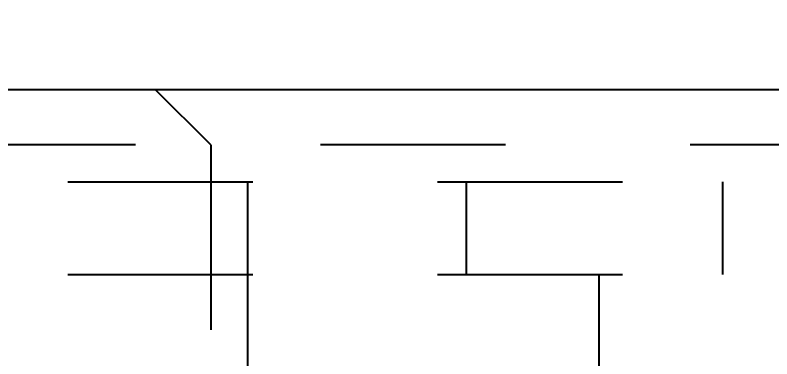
# Model space of a CAD drawing. Header units: inches. Extents: x 504 to 965, y -420 to -94.
# Drawn here: x 845.059 to 849.151, y -334.184 to -332.325 of the extents above; entities that cross this region are included whole.
import ezdxf

# ---------------------------------------------------------------- set-up
doc = ezdxf.new("R2010")
doc.units = ezdxf.units.IN
doc.header["$LTSCALE"] = 10
doc.header["$MEASUREMENT"] = 0
doc.header["$PDMODE"] = 3
doc.header["$PDSIZE"] = 0.3125
doc.linetypes.add('HIDDEN', pattern=[0.2, 0.1, -0.1])
doc.layers.get('0').update_dxf_attribs({"linetype": 'CONTINUOUS'})
doc.layers.get('Defpoints').update_dxf_attribs({"linetype": 'CONTINUOUS'})
doc.layers.add('02___PRT_ALL_AXES', color=7, linetype='CONTINUOUS')
doc.layers.add('DEFAULT_2', color=8, linetype='HIDDEN')
doc.styles.get("Standard").update_dxf_attribs({"font": 'txt', "width": 0.8})
doc.dimstyles.get("Standard").update_dxf_attribs({"dimtxt": 4, "dimasz": 3, "dimexe": 0.125, "dimexo": 0.0625, "dimgap": 0.09, "dimtad": 0, "dimzin": 4, "dimdsep": 46, "dimtxsty": 'Standard', "dimcen": 0.09, "dimclrd": 4, "dimclre": 4, "dimclrt": 1, "dimadec": 0, "dimazin": 0, "dimtp": 0.01, "dimtm": 0.01, "dimtfac": 1, "dimtofl": 0, "dimtmove": 0, "dimatfit": 3, "dimfxl": 1, "dimtolj": 1, "dimtzin": 4, "dimarcsym": 0})

# ---------------------------------------------------------------- blocks, each defined once
blk = doc.blocks.new('*D20')
at = {"color": 4, "lineweight": -2}
for p, q in [((858.4596, -331.2269), (858.4596, -328.2269)), ((848.8351, -334.2269), (858.5846, -334.2269)), ((847.972, -337.7269), (858.5846, -337.7269)), ((858.4596, -340.7269), (858.4596, -343.7269))]:
    blk.add_line(p, q, dxfattribs=at)
at = {"color": 4}
for points in [[(857.9596, -331.2269), (858.9596, -331.2269), (858.4596, -334.2269)], [(858.9596, -340.7269), (857.9596, -340.7269), (858.4596, -337.7269)]]:
    blk.add_solid(points, dxfattribs=at)
at = {"layer": 'Defpoints', "color": 0}
for p in [(848.7726, -334.2269), (858.4596, -334.2269), (847.9095, -337.7269)]:
    blk.add_point(p, dxfattribs=at)
at = {"color": 2, "insert": (858.4596, -323.6036), "char_height": 4, "attachment_point": 5, "rotation": 90}
blk.add_mtext('\\A1;3.50', dxfattribs=at)

msp = doc.modelspace()

# ---------------------------------------------------------------- linework, layer by layer
at = {"color": 7, "linetype": 'Continuous'}
msp.add_line((577.5555, -332.7269), (895.8513, -332.7269), dxfattribs=at)
at = {"layer": '02___PRT_ALL_AXES', "color": 8, "linetype": 'HIDDEN'}
msp.add_line((848.2147, -333.7269), (848.2147, -334.2269), dxfattribs=at)
at = {"layer": 'DEFAULT_2', "color": 8, "linetype": 'HIDDEN'}
for p, q in [((846.1163, -333.0269), (845.8163, -332.7269)), ((846.3163, -334.2269), (846.3163, -332.7269)), ((871.71, -333.0269), (584.8213, -333.0269)), ((846.1163, -333.0269), (846.1163, -334.2269)), ((843.3434, -333.2269), (848.886, -333.2269)), ((847.5003, -333.7269), (847.5003, -333.2269)), ((848.886, -333.7269), (848.886, -333.2269)), ((843.3434, -333.7269), (848.886, -333.7269))]:
    msp.add_line(p, q, dxfattribs=at)

# ---------------------------------------------------------------- dimensions: what is measured, and where the dimension line sits
dim = msp.add_linear_dim(base=(858.4596, -334.2269), p1=(847.9095, -337.7269), p2=(848.7726, -334.2269), angle=90, dimstyle='Standard', override={"dimclrt": 2})
dim.commit()
dim.dimension.update_dxf_attribs({"geometry": '*D20', "text_midpoint": (858.4596, -323.6036)})

doc.saveas('drawing.dxf')
